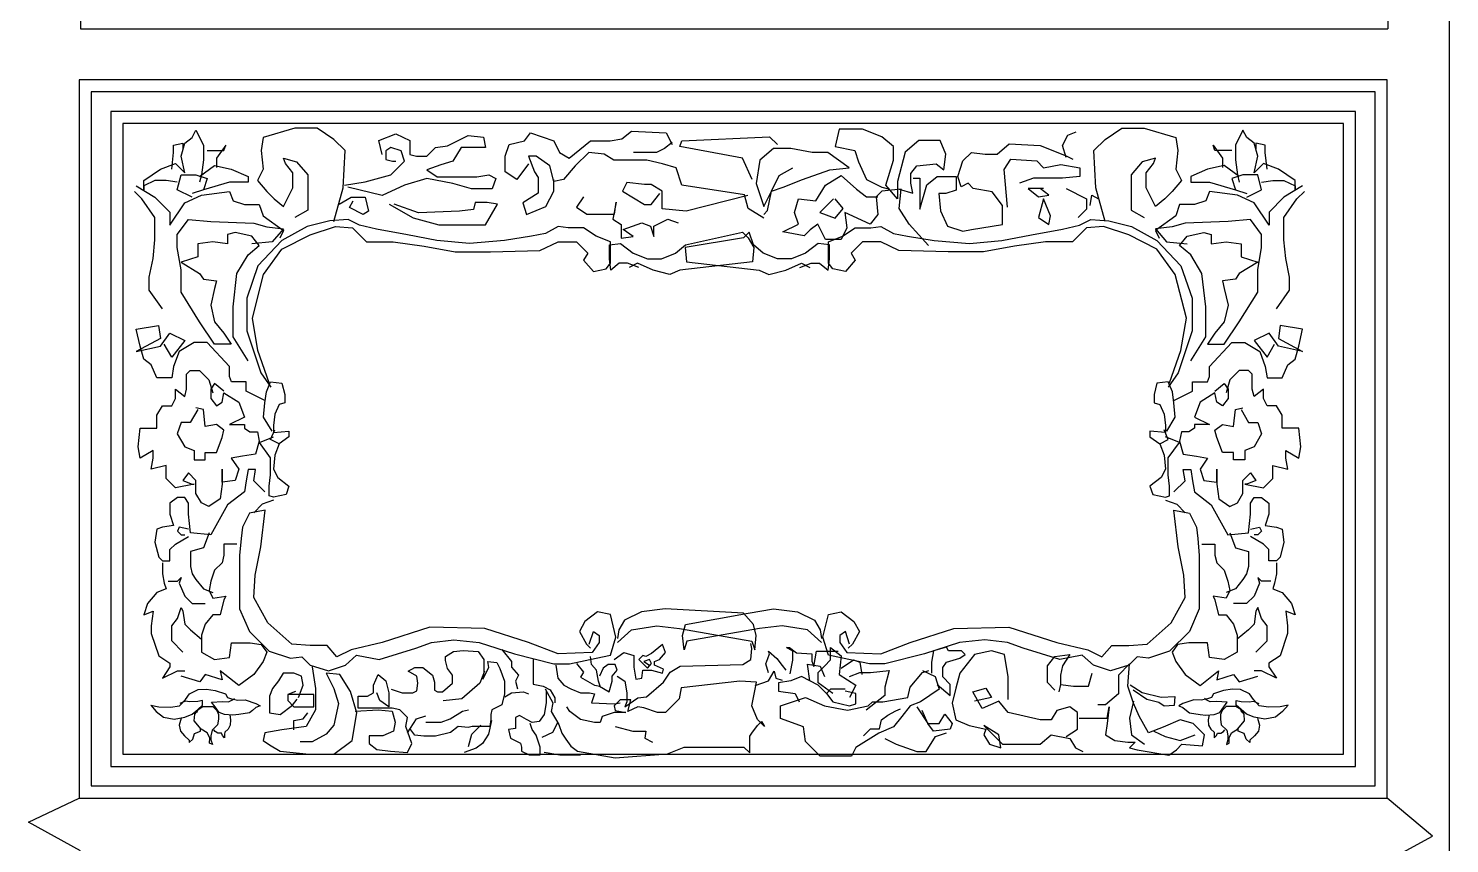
# Model space of a CAD drawing. Extents: x -66030 to 95157, y -13132 to 45879.
# Drawn here: x 43590 to 44532, y 41498 to 42039 of the extents above; entities that cross this region are included whole.
import ezdxf

# ---------------------------------------------------------------- set-up
doc = ezdxf.new("R2010")
doc.units = 0
doc.header["$LTSCALE"] = 100
doc.header["$MEASUREMENT"] = 0
doc.layers.add('3', color=11, linetype='CONTINUOUS')
doc.layers.add('7', color=105, linetype='CONTINUOUS')

msp = doc.modelspace()

# ---------------------------------------------------------------- linework, layer by layer
at = {"layer": '3'}
for p, q in [((43590.03, 41512.5), (43623.66, 41528.46)), ((44520.83, 41503.11), (44490.84, 41528.46)), ((43624.61, 41493.45), (43590.03, 41512.5)), ((44491.3, 41486.96), (44520.83, 41503.11))]:
    msp.add_line(p, q, dxfattribs=at)
for points in [[(43631.66, 41536.46), (44482.84, 41536.46), (44482.84, 41996.56), (43631.66, 41996.56)], [(43652.66, 41557.46), (44461.84, 41557.46), (44461.84, 41975.56), (43652.66, 41975.56)]]:
    msp.add_lwpolyline(points, close=True, dxfattribs=at)
for points in [[(43688.72, 41936.62), (43681.31, 41937.86), (43673.9, 41937.86), (43666.49, 41934.15), (43666.49, 41931.69), (43666.49, 41937.86), (43677.61, 41945.26), (43687.49, 41948.96), (43693.67, 41942.79), (43691.19, 41953.9), (43693.67, 41962.54), (43698.61, 41966.24), (43701.08, 41971.17), (43706.02, 41961.3), (43706.02, 41951.43), (43704.78, 41941.56), (43703.55, 41936.62)], [(43792.5, 41910.71), (43798.67, 41932.92), (43799.91, 41957.6), (43792.5, 41965), (43781.38, 41972.41), (43766.55, 41972.41), (43745.55, 41966.24), (43744.32, 41957.6), (43745.55, 41945.26), (43741.85, 41937.86), (43748.02, 41930.45), (43752.96, 41925.52), (43759.14, 41920.58), (43765.32, 41932.92), (43765.32, 41942.79), (43760.38, 41948.96), (43759.14, 41952.66), (43767.79, 41950.2), (43775.2, 41941.56), (43775.2, 41927.98), (43775.2, 41918.11), (43766.55, 41913.18)], [(43824.6, 41955.09), (43822.32, 41964.19), (43833.71, 41968.75), (43842.83, 41964.19), (43842.83, 41955.09), (43847.39, 41953.95), (43854.23, 41953.95), (43859.92, 41959.64), (43867.9, 41960.78), (43881.57, 41967.61), (43891.83, 41966.47), (43892.97, 41959.64), (43884.99, 41959.64), (43877.01, 41959.64), (43871.32, 41950.53), (43863.34, 41948.26), (43854.23, 41944.84), (43861.06, 41940.29), (43874.74, 41940.29), (43887.27, 41940.29), (43895.25, 41941.43), (43899.8, 41939.15), (43897.52, 41932.32), (43883.85, 41932.32), (43871.32, 41935.74), (43854.23, 41939.15), (43839.41, 41934.6), (43824.6, 41927.77), (43801.81, 41933.46)], [(43921.58, 41948.73), (43913.86, 41938.45), (43906.15, 41943.59), (43906.15, 41953.87), (43908.72, 41961.58), (43919.01, 41964.15), (43922.87, 41969.29), (43938.31, 41964.15), (43942.17, 41956.44), (43948.6, 41952.59), (43962.75, 41964.15), (43975.62, 41964.15), (43983.34, 41965.44), (43989.77, 41970.58), (44012.93, 41969.29), (44016.79, 41961.58)], [(44069.82, 41938.45), (44063.38, 41952.59), (44021.93, 41960.3), (44023.22, 41964.15), (44081.4, 41966.72), (44086.54, 41961.58)], [(44167.4, 41932.05), (44176.41, 41929.48), (44175.12, 41935.9), (44175.12, 41942.33), (44178.98, 41947.47), (44191.85, 41948.75), (44196.99, 41944.9), (44198.28, 41955.18), (44194.42, 41964.18), (44180.27, 41964.18), (44171.26, 41956.46), (44166.11, 41937.19), (44166.11, 41925.62), (44158.4, 41934.62), (44163.54, 41951.32), (44163.54, 41960.32), (44155.82, 41966.75), (44142.96, 41971.89), (44127.52, 41971.89), (44124.95, 41960.32), (44137.81, 41957.75), (44140.38, 41950.04), (44145.53, 41938.47), (44155.82, 41933.33), (44160.97, 41932.05)], [(44277.9, 41953.03), (44275.62, 41961), (44279.03, 41967.83), (44284.73, 41970.1)], [(44303.78, 41910.71), (44297.6, 41932.92), (44296.37, 41957.6), (44303.78, 41965), (44314.9, 41972.41), (44329.72, 41972.41), (44350.72, 41966.24), (44351.96, 41957.6), (44350.72, 41945.26), (44354.43, 41937.86), (44348.25, 41930.45), (44343.31, 41925.52), (44337.13, 41920.58), (44330.96, 41932.92), (44330.96, 41942.79), (44335.9, 41948.96), (44337.13, 41952.66), (44328.49, 41950.2), (44321.07, 41941.56), (44321.07, 41927.98), (44321.07, 41918.11), (44329.72, 41913.18)], [(44407.55, 41936.62), (44414.96, 41937.86), (44422.38, 41937.86), (44429.79, 41934.15), (44429.79, 41931.69), (44429.79, 41937.86), (44418.67, 41945.26), (44408.79, 41948.96), (44402.61, 41942.79), (44405.08, 41953.9), (44402.61, 41962.54), (44397.67, 41966.24), (44395.2, 41971.17), (44390.26, 41961.3), (44390.26, 41951.43), (44391.49, 41941.56), (44392.73, 41936.62)], [(43685.02, 41945.26), (43686.25, 41956.37), (43686.25, 41961.3), (43692.43, 41962.54), (43692.43, 41958.83)], [(43708.49, 41957.6), (43714.67, 41957.6), (43719.61, 41957.6), (43720.84, 41961.3), (43714.67, 41952.66), (43714.67, 41946.49)], [(43799.53, 41934.6), (43813.2, 41936.88), (43830.3, 41941.43), (43839.41, 41950.53), (43837.13, 41957.36), (43830.3, 41959.64), (43826.88, 41957.36), (43826.88, 41951.67), (43831.44, 41950.53), (43833.71, 41950.53)], [(44077.54, 41912.75), (44067.24, 41919.17), (44064.67, 41928.17), (44023.22, 41934.6), (44019.36, 41946.16), (44010.35, 41948.73), (44000.06, 41951.3), (43978.19, 41951.3), (43971.76, 41955.16), (43961.47, 41956.44), (43952.46, 41947.45), (43944.74, 41938.45), (43938.31, 41937.17), (43935.74, 41947.45), (43926.73, 41953.87), (43921.58, 41953.87), (43925.44, 41943.59), (43928.02, 41939.74), (43928.02, 41929.46), (43917.72, 41923.03), (43920.3, 41915.32), (43933.16, 41920.46), (43938.31, 41930.74), (43938.31, 41938.45)], [(44016.79, 41962.87), (44011.64, 41959.01), (44006.49, 41956.44), (43991.06, 41956.44)], [(44077.54, 41915.32), (44080.11, 41917.89), (44082.68, 41930.74), (44090.4, 41933.31), (44103.27, 41938.45), (44121.28, 41944.88), (44134.14, 41946.16), (44119.99, 41956.44), (44109.7, 41956.44), (44095.55, 41959.01), (44083.97, 41959.01), (44074.96, 41951.3), (44072.39, 41935.88), (44077.54, 41920.46), (44082.68, 41930.74), (44087.83, 41941.02), (44096.83, 41946.16)], [(44176.48, 41939.37), (44181.04, 41939.37), (44181.04, 41926.85), (44181.04, 41918.88), (44185.6, 41934.82), (44192.44, 41940.51), (44204.97, 41940.51), (44204.97, 41931.4), (44198.13, 41929.13), (44193.57, 41929.13), (44194.71, 41917.75), (44199.27, 41907.5), (44209.53, 41904.09), (44215.22, 41905.22), (44235.73, 41908.64), (44235.73, 41921.16), (44228.9, 41930.27), (44216.36, 41932.54), (44212.95, 41935.96), (44208.39, 41933.68), (44206.11, 41940.51), (44209.53, 41950.75), (44215.22, 41956.44), (44224.34, 41955.31), (44232.32, 41955.31), (44240.29, 41962.14), (44260.8, 41961), (44277.9, 41954.17), (44282.45, 41951.89)], [(44387.79, 41957.6), (44381.61, 41957.6), (44376.67, 41957.6), (44375.43, 41961.3), (44381.61, 41952.66), (44381.61, 41946.49)], [(44411.26, 41945.26), (44410.02, 41956.37), (44410.02, 41961.3), (44403.85, 41962.54), (44403.85, 41958.83)], [(43703.55, 41940.32), (43713.43, 41947.73), (43724.55, 41945.26), (43735.67, 41940.32), (43735.67, 41936.62), (43723.31, 41936.62), (43706.02, 41931.69)], [(44239.15, 41920.02), (44236.87, 41945.06), (44241.43, 41951.89), (44258.52, 41950.75), (44263.08, 41946.2), (44274.48, 41948.48), (44287.01, 41946.2), (44287.01, 41940.51), (44275.62, 41939.37), (44256.25, 41939.37), (44247.13, 41935.96)], [(44392.73, 41940.32), (44382.84, 41947.73), (44371.73, 41945.26), (44360.61, 41940.32), (44360.61, 41936.62), (44372.96, 41936.62), (44390.26, 41931.69)], [(43698.61, 41926.75), (43688.72, 41931.69), (43691.19, 41941.56), (43701.08, 41941.56), (43708.49, 41939.09), (43706.02, 41931.69), (43698.61, 41929.22)], [(44067, 41927.73), (44026.15, 41917.53), (44010.09, 41918.99), (44010.09, 41930.65), (44002.8, 41935.02), (43998.42, 41935.02), (43986.75, 41936.48), (43983.83, 41930.65), (43998.42, 41921.9), (44002.8, 41921.9), (44008.64, 41929.19)], [(44186.7, 41894.78), (44173.83, 41908.92), (44167.4, 41919.2), (44168.69, 41932.05), (44155.82, 41930.76), (44151.96, 41926.91), (44153.25, 41915.34), (44148.1, 41908.92), (44131.38, 41916.63), (44132.67, 41906.35), (44128.81, 41898.64), (44118.51, 41898.64), (44113.37, 41908.92), (44108.22, 41905.06), (44104.36, 41901.21), (44090.21, 41903.78), (44100.5, 41908.92), (44097.93, 41916.63), (44100.5, 41925.62), (44112.08, 41924.34), (44118.51, 41934.62), (44128.81, 41941.04), (44139.1, 41932.05), (44145.53, 41926.91), (44153.25, 41926.91)], [(44397.67, 41926.75), (44407.55, 41931.69), (44405.08, 41941.56), (44395.2, 41941.56), (44387.79, 41939.09), (44390.26, 41931.69), (44397.67, 41929.22)], [(43678.84, 41852.71), (43670.19, 41865.05), (43670.19, 41873.69), (43672.66, 41886.03), (43673.9, 41898.37), (43673.9, 41913.18), (43665.25, 41925.52), (43660.31, 41930.45)], [(43661.55, 41934.15), (43673.9, 41926.75), (43683.78, 41916.88), (43683.78, 41908.24), (43693.67, 41923.05), (43704.78, 41927.98), (43723.31, 41930.45), (43725.79, 41924.28), (43733.2, 41921.81), (43743.08, 41921.81), (43745.55, 41914.41), (43759.14, 41904.54), (43756.67, 41899.6)], [(43796.11, 41922.08), (43804.09, 41926.63), (43813.2, 41926.63), (43815.48, 41917.53), (43812.06, 41915.25), (43802.95, 41919.8), (43805.23, 41924.36)], [(43958.01, 41926.85), (43953.45, 41920.02), (43960.29, 41915.47), (43964.85, 41915.47), (43978.52, 41915.47), (43979.66, 41923.44), (43977.38, 41912.05), (43983.08, 41908.64), (43983.08, 41899.53), (43991.05, 41900.67), (43984.22, 41905.22), (43996.75, 41909.78), (44002.45, 41907.5), (44004.73, 41900.67), (44004.73, 41907.5), (44013.84, 41912.05), (44020.68, 41909.78)], [(44263.08, 41932.54), (44252.83, 41932.54), (44259.66, 41926.85), (44266.5, 41927.99), (44260.8, 41932.54)], [(44277.9, 41932.54), (44291.57, 41925.71), (44291.57, 41918.88), (44285.87, 41913.19)], [(44293.85, 41921.16), (44294.99, 41927.99), (44299.54, 41925.71)], [(44434.73, 41934.15), (44422.38, 41926.75), (44412.49, 41916.88), (44412.49, 41908.24), (44402.61, 41923.05), (44391.49, 41927.98), (44372.96, 41930.45), (44370.49, 41924.28), (44363.08, 41921.81), (44353.19, 41921.81), (44350.72, 41914.41), (44337.13, 41904.54), (44339.61, 41899.6)], [(44417.43, 41852.71), (44426.08, 41865.05), (44426.08, 41873.69), (44423.61, 41886.03), (44422.38, 41898.37), (44422.38, 41913.18), (44431.02, 41925.52), (44435.97, 41930.45)], [(43829.16, 41922.08), (43845.11, 41912.97), (43862.2, 41908.42), (43877.01, 41908.42), (43892.97, 41908.42), (43900.94, 41922.08), (43894.11, 41923.22), (43886.13, 41923.22), (43884.99, 41918.66), (43875.87, 41917.53), (43848.53, 41916.39), (43832.58, 41922.08)], [(44123.66, 41925.62), (44114.65, 41916.63), (44124.95, 41912.77), (44130.09, 41919.2), (44124.95, 41925.62)], [(44263.08, 41925.71), (44259.66, 41913.19), (44266.5, 41908.64), (44267.64, 41914.33), (44263.08, 41925.71)], [(43735.67, 41818.16), (43725.79, 41834.2), (43725.79, 41853.94), (43728.26, 41876.15), (43735.67, 41888.49), (43743.08, 41894.67), (43738.14, 41900.84), (43727.02, 41903.3), (43722.08, 41902.07), (43722.08, 41895.9), (43712.2, 41897.13), (43702.31, 41895.9), (43702.31, 41887.26), (43691.19, 41883.56), (43703.55, 41876.15), (43706.02, 41872.45), (43714.67, 41871.22), (43713.43, 41866.28), (43710.96, 41855.18), (43713.43, 41844.07), (43719.61, 41836.67), (43724.55, 41829.26), (43713.43, 41829.26), (43703.55, 41844.07), (43691.19, 41863.81), (43691.19, 41878.62), (43688.72, 41893.43), (43688.72, 41902.07), (43696.14, 41911.94), (43710.96, 41910.71), (43739.37, 41909.47), (43748.02, 41907.01), (43759.14, 41905.77), (43751.73, 41897.13), (43738.14, 41895.9)], [(43749.69, 41803.7), (43742.22, 41825.16), (43738.48, 41846.63), (43745.95, 41875.57), (43758.1, 41892.37), (43776.79, 41901.7), (43793.61, 41907.3), (43804.82, 41906.37), (43814.17, 41897.04), (43831.92, 41897.04), (43852.48, 41894.24), (43873.03, 41890.5), (43896.39, 41890.5), (43929.1, 41891.44), (43941.25, 41897.04), (43953.39, 41897.04), (43960.87, 41889.57), (43958.07, 41884.9), (43964.61, 41877.43), (43973.02, 41879.3), (43975.82, 41883.03), (43975.82, 41897.04), (43966.48, 41900.77), (43958.07, 41906.37), (43947.79, 41906.37), (43941.25, 41907.3), (43932.84, 41902.64), (43923.49, 41900.77), (43905.74, 41897.97), (43882.38, 41896.1), (43860.89, 41897.97), (43841.26, 41901.7), (43820.71, 41905.44), (43809.49, 41908.24), (43802.02, 41911.97), (43789.87, 41911.04), (43774.92, 41907.3), (43758.1, 41897.97), (43742.22, 41881.17), (43734.74, 41859.7), (43734.74, 41838.23), (43744.08, 41810.23), (43750.63, 41800.9)], [(44346.58, 41803.7), (44354.06, 41825.16), (44357.8, 41846.63), (44350.32, 41875.57), (44338.17, 41892.37), (44319.49, 41901.7), (44302.67, 41907.3), (44291.45, 41906.37), (44282.11, 41897.04), (44264.36, 41897.04), (44243.8, 41894.24), (44223.24, 41890.5), (44199.88, 41890.5), (44167.18, 41891.44), (44155.03, 41897.04), (44142.88, 41897.04), (44135.41, 41889.57), (44138.21, 41884.9), (44131.67, 41877.43), (44123.26, 41879.3), (44120.46, 41883.03), (44120.46, 41897.04), (44129.8, 41900.77), (44138.21, 41906.37), (44148.49, 41906.37), (44155.03, 41907.3), (44163.44, 41902.64), (44172.78, 41900.77), (44190.54, 41897.97), (44213.9, 41896.1), (44235.39, 41897.97), (44255.01, 41901.7), (44275.57, 41905.44), (44286.78, 41908.24), (44294.26, 41911.97), (44306.4, 41911.04), (44321.36, 41907.3), (44338.17, 41897.97), (44354.06, 41881.17), (44361.54, 41859.7), (44361.54, 41838.23), (44352.19, 41810.23), (44345.65, 41800.9)], [(44360.61, 41818.16), (44370.49, 41834.2), (44370.49, 41853.94), (44368.02, 41876.15), (44360.61, 41888.49), (44353.19, 41894.67), (44358.14, 41900.84), (44369.25, 41903.3), (44374.2, 41902.07), (44374.2, 41895.9), (44384.08, 41897.13), (44393.96, 41895.9), (44393.96, 41887.26), (44405.08, 41883.56), (44392.73, 41876.15), (44390.26, 41872.45), (44381.61, 41871.22), (44382.84, 41866.28), (44385.31, 41855.18), (44382.84, 41844.07), (44376.67, 41836.67), (44371.73, 41829.26), (44382.84, 41829.26), (44392.73, 41844.07), (44405.08, 41863.81), (44405.08, 41878.62), (44407.55, 41893.43), (44407.55, 41902.07), (44400.14, 41911.94), (44385.31, 41910.71), (44356.9, 41909.47), (44348.25, 41907.01), (44337.13, 41905.77), (44344.55, 41897.13), (44358.14, 41895.9)], [(43994.77, 41880.22), (43987.3, 41883.02), (43981.69, 41883.02), (43976.09, 41878.36), (43975.15, 41885.82), (43975.15, 41895.16), (43982.63, 41896.09), (43991.04, 41889.56), (44000.38, 41885.82), (44009.73, 41885.82), (44019.07, 41889.56), (44025.61, 41895.16), (44063.43, 41903.56), (44067.17, 41899.82), (44070.91, 41893.29), (44069.97, 41883.96), (44021.87, 41878.36), (44015.33, 41875.56), (44004.12, 41878.36), (43993.84, 41883.02), (43988.23, 41880.22)], [(44101.5, 41880.22), (44108.98, 41883.02), (44114.58, 41883.02), (44120.19, 41878.36), (44121.12, 41885.82), (44121.12, 41895.16), (44113.65, 41896.09), (44105.24, 41889.56), (44095.89, 41885.82), (44086.55, 41885.82), (44077.21, 41889.56), (44070.67, 41895.16), (44067.86, 41903.56), (44064.12, 41899.82), (44025.37, 41893.29), (44026.3, 41883.96), (44074.4, 41878.36), (44080.94, 41875.56), (44092.16, 41878.36), (44102.44, 41883.02), (44108.04, 41880.22)], [(43723.31, 41814.45), (43708.49, 41830.5), (43699.84, 41830.5), (43689.96, 41824.33), (43686.25, 41814.45), (43685.02, 41807.05), (43675.13, 41807.05), (43671.43, 41815.69), (43666.49, 41819.39), (43664.02, 41828.03), (43661.55, 41839.13), (43676.37, 41841.6), (43677.61, 41832.96), (43661.55, 41824.33), (43677.61, 41828.03), (43683.78, 41836.67), (43693.67, 41831.73), (43685.02, 41820.62), (43680.08, 41829.26)], [(44372.96, 41814.45), (44387.79, 41830.5), (44396.43, 41830.5), (44406.32, 41824.33), (44410.02, 41814.45), (44411.26, 41807.05), (44421.14, 41807.05), (44424.85, 41815.69), (44429.79, 41819.39), (44432.26, 41828.03), (44434.73, 41839.13), (44419.91, 41841.6), (44418.67, 41832.96), (44434.73, 41824.33), (44418.67, 41828.03), (44412.49, 41836.67), (44402.61, 41831.73), (44411.26, 41820.62), (44416.2, 41829.26)], [(43746.81, 41791.91), (43734.45, 41798.08), (43734.45, 41804.25), (43724.57, 41804.25), (43723.33, 41807.95), (43723.31, 41814.45)], [(44349.47, 41791.91), (44361.82, 41798.08), (44361.82, 41804.25), (44371.71, 41804.25), (44372.94, 41807.95), (44372.96, 41814.45)], [(43719.61, 41798.24), (43713.43, 41803.18), (43710.96, 41799.48), (43710.96, 41793.31), (43714.66, 41788.37), (43718.37, 41790.84), (43719.61, 41797.01), (43729.49, 41790.84), (43733.19, 41780.97), (43723.31, 41776.03), (43733.19, 41776.03), (43733.19, 41773.56), (43736.9, 41771.1), (43741.84, 41771.1), (43743.08, 41764.93), (43740.61, 41756.29), (43731.96, 41755.05), (43724.55, 41753.82), (43729.49, 41746.42), (43727.02, 41739.01), (43718.37, 41737.78), (43718.37, 41746.42), (43718.37, 41736.54), (43717.13, 41726.67), (43709.72, 41721.74), (43704.78, 41724.2), (43701.07, 41730.37), (43701.07, 41739.01), (43696.13, 41743.95), (43692.43, 41739.01), (43698.6, 41736.54), (43699.84, 41736.54), (43687.49, 41734.08), (43681.31, 41740.25), (43681.31, 41748.88), (43671.43, 41746.42), (43672.66, 41753.82), (43672.66, 41758.76), (43664.01, 41753.82), (43662.78, 41761.22), (43664.01, 41773.56), (43672.66, 41773.56), (43675.13, 41773.56), (43675.13, 41782.2), (43678.84, 41788.37), (43685.01, 41788.37), (43687.49, 41793.31), (43687.49, 41799.48), (43693.66, 41794.54), (43694.9, 41799.48), (43694.9, 41809.35), (43697.37, 41811.82), (43703.55, 41811.82), (43709.72, 41805.65), (43712.19, 41797.01)], [(43751.53, 41771.67), (43745.93, 41781.01), (43746.86, 41790.34), (43747.8, 41797.81), (43750.6, 41804.34), (43758.07, 41803.41), (43759.94, 41795.94), (43759.94, 41790.34), (43756.21, 41789.41), (43753.4, 41782.88), (43752.47, 41775.41), (43752.47, 41770.74), (43762.75, 41771.67), (43762.75, 41767.94), (43756.21, 41763.27), (43750.6, 41766.07), (43753.4, 41772.61)], [(44344.74, 41771.67), (44350.35, 41781.01), (44349.41, 41790.34), (44348.48, 41797.81), (44345.68, 41804.34), (44338.2, 41803.41), (44336.33, 41795.94), (44336.33, 41790.34), (44340.07, 41789.41), (44342.87, 41782.88), (44343.81, 41775.41), (44343.81, 41770.74), (44333.53, 41771.67), (44333.53, 41767.94), (44340.07, 41763.27), (44345.68, 41766.07), (44342.87, 41772.61)], [(44376.67, 41798.24), (44382.85, 41803.18), (44385.32, 41799.48), (44385.32, 41793.31), (44381.61, 41788.37), (44377.91, 41790.84), (44376.67, 41797.01), (44366.79, 41790.84), (44363.08, 41780.97), (44372.96, 41776.03), (44363.08, 41776.03), (44363.08, 41773.56), (44359.38, 41771.1), (44354.43, 41771.1), (44353.2, 41764.93), (44355.67, 41756.29), (44364.32, 41755.05), (44371.73, 41753.82), (44366.79, 41746.42), (44369.26, 41739.01), (44377.91, 41737.78), (44377.91, 41746.42), (44377.91, 41736.54), (44379.14, 41726.67), (44386.55, 41721.74), (44391.5, 41724.2), (44395.2, 41730.37), (44395.2, 41739.01), (44400.14, 41743.95), (44403.85, 41739.01), (44397.67, 41736.54), (44396.44, 41736.54), (44408.79, 41734.08), (44414.97, 41740.25), (44414.97, 41748.88), (44424.85, 41746.42), (44423.62, 41753.82), (44423.62, 41758.76), (44432.26, 41753.82), (44433.5, 41761.22), (44432.26, 41773.56), (44423.62, 41773.56), (44421.14, 41773.56), (44421.14, 41782.2), (44417.44, 41788.37), (44411.26, 41788.37), (44408.79, 41793.31), (44408.79, 41799.48), (44402.61, 41794.54), (44401.38, 41799.48), (44401.38, 41809.35), (44398.91, 41811.82), (44392.73, 41811.82), (44386.55, 41805.65), (44384.08, 41797.01)], [(43702.31, 41785.9), (43697.37, 41777.27), (43691.19, 41777.27), (43688.72, 41769.86), (43693.66, 41761.22), (43699.84, 41758.76), (43699.84, 41752.59), (43707.25, 41752.59), (43707.25, 41757.52), (43714.66, 41757.52), (43718.37, 41767.39), (43719.61, 41772.33), (43714.66, 41776.03), (43707.25, 41774.8), (43706.02, 41785.9), (43701.07, 41787.14)], [(44393.97, 41785.9), (44398.91, 41777.27), (44405.08, 41777.27), (44407.56, 41769.86), (44402.61, 41761.22), (44396.44, 41758.76), (44396.44, 41752.59), (44389.02, 41752.59), (44389.02, 41757.52), (44381.61, 41757.52), (44377.91, 41767.39), (44376.67, 41772.33), (44381.61, 41776.03), (44389.02, 41774.8), (44390.26, 41785.9), (44395.2, 41787.14)], [(43756.21, 41763.27), (43753.4, 41755.81), (43752.47, 41746.47), (43755.27, 41740.87), (43762.75, 41735.27), (43760.88, 41729.67), (43752.47, 41727.81), (43749.67, 41728.74), (43749.67, 41735.27), (43750.6, 41742.74), (43750.6, 41753.94), (43743.12, 41764.21), (43752.47, 41767.94)], [(44340.07, 41763.27), (44342.87, 41755.81), (44343.81, 41746.47), (44341, 41740.87), (44333.53, 41735.27), (44335.4, 41729.67), (44343.81, 41727.81), (44346.61, 41728.74), (44346.61, 41735.27), (44345.68, 41742.74), (44345.68, 41753.94), (44353.15, 41764.21), (44343.81, 41767.94)], [(43746.82, 41731.35), (43739.41, 41738.75), (43740.65, 41746.15), (43735.7, 41746.15), (43734.47, 41738.75), (43733.23, 41731.35), (43722.12, 41722.71), (43711, 41702.96), (43697.41, 41704.2), (43696.17, 41716.54), (43696.17, 41723.94), (43693.7, 41727.64), (43688.76, 41727.64), (43683.82, 41723.94), (43683.82, 41716.54), (43686.29, 41709.13), (43678.88, 41707.9), (43675.17, 41706.66), (43673.94, 41698.03), (43676.41, 41688.15), (43678.88, 41685.69), (43683.82, 41685.69), (43683.82, 41693.09), (43687.52, 41696.79), (43696.17, 41701.73)], [(44349.45, 41731.35), (44356.86, 41738.75), (44355.63, 41746.15), (44360.57, 41746.15), (44361.81, 41738.75), (44363.04, 41731.35), (44374.16, 41722.71), (44385.28, 41702.96), (44398.87, 41704.2), (44400.1, 41716.54), (44400.1, 41723.94), (44402.57, 41727.64), (44407.52, 41727.64), (44412.46, 41723.94), (44412.46, 41716.54), (44409.99, 41709.13), (44417.4, 41707.9), (44421.1, 41706.66), (44422.34, 41698.03), (44419.87, 41688.15), (44417.4, 41685.69), (44412.46, 41685.69), (44412.46, 41693.09), (44408.75, 41696.79), (44400.1, 41701.73)], [(43961.81, 41630.52), (43964.61, 41638.92), (43968.35, 41636.12), (43968.35, 41631.45), (43963.68, 41624.92), (43941.25, 41623.98), (43921.63, 41631.45), (43892.66, 41640.79), (43856.22, 41641.72), (43824.45, 41631.45), (43803.89, 41626.78), (43794.55, 41622.12), (43788.01, 41629.59), (43776.79, 41629.59), (43764.65, 41630.52), (43748.76, 41644.52), (43739.42, 41661.32), (43740.35, 41676.25), (43744.09, 41694.92), (43746.89, 41719.19), (43736.61, 41717.32), (43731.94, 41707.99), (43731.01, 41700.52), (43730.07, 41689.32), (43730.07, 41668.79), (43730.07, 41653.85), (43736.61, 41638.92), (43749.7, 41625.85), (43763.71, 41621.18), (43771.19, 41622.12), (43776.79, 41616.52), (43788.94, 41612.78), (43800.15, 41616.52), (43807.63, 41623.05), (43822.58, 41620.25), (43846.87, 41627.72), (43857.15, 41631.45), (43872.1, 41633.32), (43888.92, 41631.45), (43912.28, 41623.98), (43938.45, 41617.45), (43948.73, 41617.45), (43966.48, 41621.18), (43975.82, 41623.05), (43979.56, 41635.19), (43975.82, 41650.12), (43967.41, 41651.99), (43959, 41645.45), (43955.27, 41638.92), (43959.94, 41630.52), (43962.74, 41627.72)], [(43752.47, 41725.94), (43744.99, 41723.14), (43739.39, 41717.54)], [(44134.47, 41630.52), (44131.66, 41638.92), (44127.93, 41636.12), (44127.93, 41631.45), (44132.6, 41624.92), (44155.03, 41623.98), (44174.65, 41631.45), (44203.61, 41640.79), (44240.06, 41641.72), (44271.83, 41631.45), (44292.38, 41626.78), (44301.73, 41622.12), (44308.27, 41629.59), (44319.48, 41629.59), (44331.63, 41630.52), (44347.52, 41644.52), (44356.86, 41661.32), (44355.92, 41676.25), (44352.19, 41694.92), (44349.38, 41719.19), (44359.66, 41717.32), (44364.33, 41707.99), (44365.27, 41700.52), (44366.2, 41689.32), (44366.2, 41668.79), (44366.2, 41653.85), (44359.66, 41638.92), (44346.58, 41625.85), (44332.56, 41621.18), (44325.09, 41622.12), (44319.48, 41616.52), (44307.34, 41612.78), (44296.12, 41616.52), (44288.65, 41623.05), (44273.7, 41620.25), (44249.4, 41627.72), (44239.12, 41631.45), (44224.17, 41633.32), (44207.35, 41631.45), (44183.99, 41623.98), (44157.83, 41617.45), (44147.55, 41617.45), (44129.8, 41621.18), (44120.45, 41623.05), (44116.71, 41635.19), (44120.45, 41650.12), (44128.86, 41651.99), (44137.27, 41645.45), (44141.01, 41638.92), (44136.34, 41630.52), (44133.53, 41627.72)], [(44343.81, 41725.94), (44351.28, 41723.14), (44356.89, 41717.54)], [(43696.17, 41706.66), (43690, 41707.9), (43688.76, 41705.43), (43691.23, 41702.96), (43693.7, 41702.96)], [(43709.76, 41704.2), (43706.06, 41694.32), (43697.41, 41691.86), (43697.41, 41681.98), (43698.64, 41677.05)], [(44386.51, 41704.2), (44390.22, 41694.32), (44398.87, 41691.86), (44398.87, 41681.98), (44397.63, 41677.05)], [(44400.1, 41706.66), (44406.28, 41707.9), (44407.52, 41705.43), (44405.04, 41702.96), (44402.57, 41702.96)], [(43728.29, 41696.79), (43719.64, 41696.79), (43719.64, 41689.39), (43718.41, 41684.45), (43713.47, 41679.52), (43711, 41672.11), (43709.76, 41665.94), (43712.23, 41661.01), (43720.88, 41662.24), (43719.64, 41659.77)], [(44367.98, 41696.79), (44376.63, 41696.79), (44376.63, 41689.39), (44377.87, 41684.45), (44382.81, 41679.52), (44385.28, 41672.11), (44386.51, 41665.94), (44384.04, 41661.01), (44375.4, 41662.24), (44376.63, 41659.77)], [(43678.88, 41684.45), (43678.88, 41677.05), (43680.11, 41670.88), (43681.35, 41667.18), (43675.17, 41664.71), (43668.99, 41657.3), (43666.52, 41649.9), (43672.7, 41652.37), (43671.46, 41642.5), (43671.46, 41637.56), (43676.41, 41622.75), (43683.82, 41617.81), (43683.82, 41615.35), (43678.88, 41607.94), (43688.76, 41612.88), (43691.23, 41612.88), (43693.7, 41612.88)], [(44417.4, 41684.45), (44417.4, 41677.05), (44416.16, 41670.88), (44414.93, 41667.18), (44421.1, 41664.71), (44427.28, 41657.3), (44429.75, 41649.9), (44423.58, 41652.37), (44424.81, 41642.5), (44424.81, 41637.56), (44419.87, 41622.75), (44412.46, 41617.81), (44412.46, 41615.35), (44417.4, 41607.94), (44407.52, 41612.88), (44405.04, 41612.88), (44402.57, 41612.88)], [(43682.58, 41672.11), (43688.76, 41672.11), (43691.23, 41674.58), (43690, 41670.88), (43693.7, 41662.24), (43698.64, 41657.3), (43707.29, 41657.3)], [(43698.64, 41677.05), (43701.11, 41673.35), (43706.06, 41667.18), (43712.23, 41664.71)], [(44397.63, 41677.05), (44395.16, 41673.35), (44390.22, 41667.18), (44384.04, 41664.71)], [(44413.69, 41672.11), (44407.52, 41672.11), (44405.04, 41674.58), (44406.28, 41670.88), (44402.57, 41662.24), (44397.63, 41657.3), (44388.98, 41657.3)], [(43692.47, 41625.22), (43685.05, 41632.62), (43685.05, 41642.5), (43688.76, 41647.43), (43691.23, 41654.84), (43692.47, 41652.37), (43693.7, 41643.73), (43697.41, 41640.03), (43704.82, 41633.86)], [(43719.64, 41659.77), (43717.17, 41649.9), (43712.23, 41649.9), (43707.29, 41643.73), (43704.82, 41636.33), (43704.82, 41625.22), (43713.47, 41620.28), (43723.35, 41621.52), (43724.59, 41631.39), (43733.23, 41631.39), (43736.94, 41631.39), (43744.35, 41630.16), (43748.06, 41625.22), (43745.59, 41619.05), (43739.41, 41610.41), (43729.53, 41603.01), (43717.17, 41612.88), (43718.41, 41606.71), (43707.29, 41610.41), (43703.58, 41605.47), (43691.23, 41609.18)], [(43980.5, 41631.45), (43989.84, 41639.85), (44006.66, 41642.65), (44021.61, 41640.79), (44069.71, 41632.39), (44071.58, 41626.78), (44072.52, 41636.12), (44070.65, 41643.59), (44064.11, 41651.05), (44012.27, 41653.85), (43996.38, 41651.99), (43985.17, 41646.39), (43981.43, 41639.85), (43980.5, 41634.25)], [(44115.78, 41631.45), (44106.44, 41639.85), (44089.62, 41642.65), (44074.67, 41640.79), (44026.56, 41632.39), (44024.7, 41626.78), (44023.76, 41636.12), (44025.63, 41643.59), (44067.19, 41651.05), (44084.01, 41653.85), (44099.89, 41651.99), (44111.11, 41646.39), (44114.85, 41639.85), (44115.78, 41634.25)], [(44376.63, 41659.77), (44379.1, 41649.9), (44384.04, 41649.9), (44388.98, 41643.73), (44391.46, 41636.33), (44391.46, 41625.22), (44382.81, 41620.28), (44372.92, 41621.52), (44371.69, 41631.39), (44363.04, 41631.39), (44359.34, 41631.39), (44351.92, 41630.16), (44348.22, 41625.22), (44350.69, 41619.05), (44356.86, 41610.41), (44366.75, 41603.01), (44379.1, 41612.88), (44377.87, 41606.71), (44388.98, 41610.41), (44392.69, 41605.47), (44405.04, 41609.18)], [(44403.81, 41625.22), (44411.22, 41632.62), (44411.22, 41642.5), (44407.52, 41647.43), (44405.04, 41654.84), (44403.81, 41652.37), (44402.57, 41643.73), (44398.87, 41640.03), (44391.46, 41633.86)], [(43830.57, 41600.72), (43837.76, 41598.11), (43844.95, 41598.11), (43847.57, 41599.42), (43848.22, 41604.64), (43847.57, 41609.21), (43841.68, 41612.48), (43846.26, 41615.09), (43851.49, 41615.09), (43858.02, 41609.86), (43859.33, 41605.29), (43859.33, 41600.07), (43861.29, 41598.76), (43864.56, 41598.76), (43871.1, 41604.64), (43871.1, 41609.86), (43867.83, 41614.43), (43866.52, 41619.66), (43866.52, 41622.27), (43871.75, 41625.53), (43878.29, 41626.19), (43888.09, 41625.53), (43892.01, 41620.31), (43892.01, 41611.82), (43891.36, 41607.25), (43895.28, 41615.09), (43894.63, 41619.01), (43900.51, 41618.35), (43902.47, 41614.43), (43905.74, 41605.95), (43905.74, 41597.46), (43903.78, 41590.28), (43897.24, 41587.01), (43896.59, 41583.75), (43896.59, 41580.48), (43895.93, 41575.91), (43888.74, 41575.91), (43884.17, 41575.91), (43881.55, 41575.26), (43875.02, 41575.91), (43869.79, 41572), (43859.98, 41569.38), (43852.14, 41569.38), (43846.26, 41570.04), (43842.99, 41574.61)], [(43903.8, 41626.87), (43910.34, 41619.04), (43910.34, 41615.12), (43914.92, 41609.9), (43912.96, 41605.98), (43914.26, 41600.76)], [(43978.32, 41620.34), (43984.86, 41624.91), (43991.39, 41622.96), (43991.39, 41615.12), (43992.7, 41607.29), (43996.62, 41607.94), (43997.28, 41613.16), (44003.16, 41613.16), (44010.35, 41611.2), (44011, 41613.81), (44005.12, 41616.43), (44005.12, 41619.04), (44008.39, 41620.34), (44012.31, 41624.91), (44010.35, 41630.14), (44003.16, 41624.26), (43999.24, 41622.3), (43997.28, 41622.96), (43994.66, 41620.34), (44000.54, 41614.47), (44003.16, 41617.73), (44001.85, 41620.34), (43997.93, 41619.04), (44001.85, 41616.43)], [(43980.28, 41609.24), (43985.51, 41605.98), (43986.82, 41598.14), (43986.82, 41592.27), (43985.51, 41589), (43994.01, 41594.88), (43999.89, 41595.53), (44011, 41605.33), (44015.58, 41611.86), (44022.11, 41615.77), (44063.67, 41617.08), (44068.9, 41620.34), (44069.55, 41627.53), (44068.9, 41630.79)], [(44080.74, 41611.46), (44078.94, 41617.43), (44080.14, 41621.02), (44081.33, 41624.01), (44080.74, 41625.8), (44086.12, 41621.02), (44089.71, 41616.24), (44092.1, 41613.25)], [(44095.1, 41610.86), (44096.89, 41619.83), (44096.89, 41625.8), (44092.7, 41628.19), (44094.5, 41628.19), (44099.28, 41624.61), (44109.45, 41624.01), (44109.45, 41619.23), (44110.65, 41615.64), (44112.45, 41625.8), (44120.82, 41625.8), (44126.8, 41625.8)], [(44123.25, 41597.84), (44113.55, 41604.76), (44113.55, 41611.68), (44117.71, 41615.83), (44121.86, 41619.99), (44121.86, 41624.14), (44121.86, 41628.29), (44128.79, 41622.76), (44127.41, 41610.3), (44138.49, 41603.38), (44134.33, 41595.07)], [(44192.55, 41603.78), (44201.21, 41596.36), (44201.21, 41603.78), (44196.26, 41608.73), (44196.26, 41614.91), (44198.74, 41618.62), (44207.41, 41621.1), (44211.12, 41623.57), (44208.64, 41626.04), (44199.98, 41626.04), (44198.74, 41628.52), (44190.07, 41626.04), (44188.83, 41618.62), (44188.83, 41611.2)], [(44239.6, 41593.88), (44239.6, 41608.73), (44237.13, 41623.57), (44228.46, 41626.04), (44217.31, 41623.57), (44207.41, 41611.2), (44204.93, 41601.3), (44202.45, 41591.41), (44204.93, 41580.27), (44213.6, 41576.56), (44224.74, 41574.09), (44224.74, 41574.09), (44223.5, 41570.38), (44227.22, 41564.19), (44234.65, 41561.72), (44233.41, 41570.38), (44223.5, 41576.56), (44235.89, 41564.19), (44250.75, 41564.19), (44260.66, 41564.19), (44268.09, 41570.38), (44280.47, 41567.9), (44284.18, 41561.72), (44289.14, 41559.25)], [(43778.25, 41615.38), (43780.28, 41601.17), (43780.28, 41586.96), (43774.18, 41575.8), (43757.93, 41573.77), (43746.75, 41571.74), (43745.73, 41566.66), (43749.8, 41563.62), (43756.91, 41559.56), (43776.21, 41557.53), (43792.47, 41557.53), (43804.66, 41566.66), (43807.71, 41584.93), (43803.65, 41599.14), (43796.53, 41610.3), (43787.39, 41611.32), (43792.47, 41601.17), (43795.52, 41591.02), (43792.47, 41576.81), (43787.39, 41570.72), (43778.25, 41565.65), (43770.12, 41565.65)], [(43924.72, 41621), (43924.72, 41604.02), (43931.26, 41602.71), (43935.83, 41600.1), (43939.1, 41594.88), (43939.1, 41591.62)], [(43939.76, 41616.43), (43941.06, 41607.94), (43944.98, 41603.37), (43949.56, 41600.76), (43956.1, 41598.14), (43961.98, 41598.14), (43965.25, 41597.49), (43963.29, 41591.62), (43978.32, 41590.96), (43982.24, 41591.62)], [(43953.48, 41617.73), (43958.06, 41611.86), (43956.1, 41608.59), (43965.25, 41603.37), (43969.17, 41602.71), (43967.86, 41605.98), (43966.55, 41613.16), (43963.29, 41617.08), (43962.63, 41622.3)], [(43968.52, 41602.71), (43975.05, 41598.8), (43977.01, 41605.98), (43977.01, 41609.24), (43980.28, 41613.16), (43978.97, 41617.08), (43974.4, 41617.08), (43971.13, 41614.47), (43968.52, 41609.24)], [(44108.01, 41606.15), (44106.62, 41617.22), (44114.93, 41615.83), (44117.71, 41608.91)], [(44128.79, 41614.45), (44137.11, 41619.99), (44141.26, 41618.6), (44142.65, 41610.3)], [(44270.56, 41600.07), (44265.61, 41605.01), (44265.61, 41616.15), (44270.56, 41622.33), (44280.47, 41623.57), (44275.52, 41616.15), (44274.28, 41609.96), (44274.28, 41603.78), (44273.04, 41598.83)], [(44286.66, 41581.51), (44295.33, 41581.51), (44305.24, 41581.51), (44306.48, 41588.93), (44305.24, 41577.8), (44304, 41570.38), (44310.19, 41566.67), (44318.86, 41565.43), (44323.81, 41565.43), (44320.1, 41561.72), (44325.05, 41560.48), (44346.1, 41556.77), (44351.06, 41560.48), (44354.77, 41564.19), (44368.39, 41562.96), (44369.63, 41570.38), (44362.2, 41577.8), (44353.53, 41580.27), (44342.39, 41575.33), (44332.48, 41571.62), (44326.29, 41582.75), (44322.57, 41591.41), (44318.86, 41602.54), (44320.1, 41617.38), (44312.67, 41609.96), (44312.67, 41597.59), (44304, 41590.17), (44299.04, 41590.17)], [(43769.1, 41595.08), (43772.15, 41603.2), (43771.13, 41609.29), (43766.05, 41611.32), (43758.94, 41611.32), (43755.89, 41606.24), (43751.83, 41601.17), (43749.8, 41596.09), (43749.8, 41591.02), (43749.8, 41584.93), (43756.91, 41583.92), (43765.04, 41590), (43768.09, 41594.06)], [(43806.69, 41585.95), (43821.93, 41586.96), (43831.08, 41585.95), (43833.11, 41578.84), (43832.09, 41572.75), (43824.98, 41569.71), (43815.84, 41569.71), (43815.84, 41564.63), (43820.92, 41560.57), (43830.06, 41559.56), (43841.24, 41558.54), (43844.29, 41564.63), (43840.22, 41575.8), (43841.24, 41581.89), (43836.16, 41586.96), (43831.08, 41587.98), (43823.97, 41587.98), (43814.82, 41587.98), (43808.73, 41587.98), (43808.73, 41596.09), (43814.82, 41596.09), (43818.89, 41598.12), (43818.89, 41603.2), (43821.93, 41610.3), (43827.01, 41606.24), (43829.05, 41598.12), (43829.05, 41588.99), (43822.95, 41593.05), (43820.92, 41598.12)], [(43892.49, 41612.48), (43889.22, 41604.65), (43877.45, 41594.2), (43865.03, 41592.89)], [(43932.57, 41600.76), (43937.79, 41591.62), (43936.49, 41585.74), (43941.72, 41577.25), (43943.68, 41571.37), (43946.29, 41567.46), (43949.56, 41562.89), (43954.14, 41559.62), (43978.97, 41555.05), (44013.62, 41557.66), (44024.73, 41562.23), (44064.32, 41562.23), (44068.24, 41558.32), (44068.24, 41563.54), (44068.24, 41569.42), (44069.55, 41571.37), (44073.47, 41576.6), (44076.09, 41579.21), (44078.05, 41575.95), (44073.47, 41580.52), (44069.55, 41589.66), (44071.51, 41599.45), (44072.82, 41605.33), (44061.71, 41605.98), (44022.77, 41601.41), (44021.46, 41594.23), (44012.31, 41585.09), (44007.08, 41585.09), (43997.93, 41588.35), (43994.01, 41589), (43987.47, 41585.74), (43989.43, 41593.57), (43982.24, 41593.57), (43978.32, 41589.66), (43978.97, 41586.39), (43986.16, 41585.09), (43978.32, 41585.09), (43970.48, 41582.47), (43969.17, 41578.56), (43965.25, 41578.56), (43956.1, 41580.52), (43948.91, 41585.74), (43946.95, 41589)], [(44071.76, 41603.09), (44080.74, 41606.08), (44084.33, 41612.65), (44085.52, 41607.87), (44089.71, 41606.68)], [(44120.48, 41596.46), (44113.55, 41603.38), (44102.46, 41608.91), (44095.53, 41606.15), (44087.22, 41604.76), (44087.22, 41599.22), (44098.31, 41597.84), (44101.08, 41592.3)], [(44182.83, 41613.07), (44191.15, 41608.91), (44193.92, 41600.61), (44181.45, 41592.3), (44174.52, 41589.53), (44168.98, 41582.61), (44163.43, 41575.69), (44153.73, 41571.54), (44138.49, 41561.85), (44135.72, 41556.31), (44114.93, 41556.31), (44105.23, 41566), (44103.85, 41575.69), (44088.61, 41581.23), (44088.61, 41589.53), (44105.23, 41595.07), (44117.71, 41589.53), (44132.95, 41586.77), (44146.81, 41589.53), (44149.58, 41592.3), (44156.51, 41592.3), (44173.13, 41595.07), (44174.52, 41601.99), (44182.83, 41611.68), (44186.99, 41613.07)], [(44134.33, 41608.91), (44141.26, 41611.68), (44148.19, 41611.68), (44160.66, 41613.07), (44157.89, 41601.99), (44157.89, 41596.46), (44145.42, 41586.77)], [(44274.28, 41603.78), (44282.95, 41602.54), (44292.85, 41602.54), (44295.33, 41611.2)], [(43767.07, 41599.14), (43761.99, 41597.11), (43761.99, 41593.05), (43766.05, 41588.99), (43774.18, 41588.99), (43779.26, 41588.99), (43779.26, 41597.11), (43770.12, 41597.11), (43761.99, 41597.11)], [(43905.77, 41595.53), (43910.34, 41598.14), (43918.18, 41598.8), (43921.45, 41597.49)], [(43933.22, 41599.45), (43933.22, 41591.62), (43931.91, 41583.78), (43928.64, 41579.21), (43924.07, 41578.56), (43920.15, 41580.52), (43915.57, 41583.13), (43912.96, 41581.82), (43912.96, 41576.6), (43912.96, 41574.64), (43908.38, 41573.99), (43909.69, 41568.11), (43916.22, 41564.85), (43916.88, 41562.23), (43916.88, 41559.62), (43922.11, 41557.01), (43929.3, 41557.01), (43929.3, 41562.23), (43926.68, 41570.07), (43924.07, 41573.99), (43922.76, 41577.9)], [(44131.56, 41600.61), (44121.86, 41600.61), (44119.09, 41597.84), (44123.25, 41592.3), (44134.33, 41589.53), (44138.49, 41590.92), (44138.49, 41597.84), (44131.56, 41599.22)], [(44277.99, 41569.14), (44285.42, 41574.09), (44285.42, 41585.22), (44280.47, 41588.93), (44271.8, 41586.46), (44268.09, 41580.27), (44260.66, 41580.27), (44239.6, 41585.22), (44233.41, 41592.64), (44222.27, 41587.7), (44216.07, 41598.83), (44224.74, 41601.3), (44228.46, 41595.12), (44217.31, 41592.64)], [(44320.34, 41603.42), (44328.4, 41598.39), (44340.99, 41595.37), (44350.06, 41595.87), (44349.56, 41589.83), (44343.01, 41589.33), (44339.48, 41591.85), (44331.42, 41593.86), (44322.35, 41599.9)], [(43853.43, 41578.84), (43863.59, 41578.84), (43869.69, 41580.87), (43877.81, 41585.95), (43881.88, 41586.96)], [(44143.56, 41569.62), (44148.34, 41574.41), (44154.33, 41574.41), (44155.52, 41580.38), (44159.71, 41583.37), (44165.1, 41586.36), (44168.09, 41587.55)], [(44178.92, 41588.93), (44186.35, 41577.8), (44193.78, 41577.8), (44197.5, 41583.99), (44202.45, 41577.8), (44201.21, 41574.09), (44190.07, 41572.85), (44186.35, 41577.8), (44182.64, 41586.46)], [(44322.57, 41592.64), (44320.1, 41581.51), (44321.34, 41570.38), (44330, 41564.19)], [(43766.05, 41573.77), (43766.05, 41579.86), (43772.15, 41580.87), (43775.2, 41584.93)], [(43841.24, 41571.74), (43847.33, 41580.87), (43853.43, 41582.9)], [(43897.12, 41579.86), (43895.09, 41570.72), (43891.02, 41564.63), (43886.96, 41561.59), (43878.83, 41558.54)], [(43930.6, 41568.76), (43937.79, 41572.03), (43941.06, 41578.56)], [(43881.88, 41562.6), (43883.91, 41570.72), (43890.01, 41576.81)], [(43978.97, 41575.95), (43990.74, 41572.68), (43995.97, 41572.68), (43999.24, 41572.68), (43998.58, 41568.11), (44003.81, 41565.5)], [(44157.87, 41567.9), (44165.3, 41564.19), (44178.92, 41559.25), (44185.12, 41559.25), (44191.31, 41569.14), (44198.74, 41571.62)], [(44336.2, 41572.85), (44343.63, 41569.14), (44353.53, 41566.67), (44363.44, 41570.38)], [(43931.91, 41558.97), (43942.37, 41557.01), (43956.1, 41557.01)]]:
    msp.add_lwpolyline(points, dxfattribs=at)
at = {"layer": '3', "color": 3}
for points in [[(43671.13, 41590.04), (43676.48, 41588.9), (43684.13, 41588.71), (43690.24, 41589.66), (43694.07, 41593.67), (43696.74, 41597.49), (43702.66, 41600.35), (43708.02, 41600.73), (43713.94, 41599.78), (43720.63, 41597.49), (43721.97, 41595.01), (43724.64, 41594.24), (43728.84, 41593.29), (43733.62, 41593.48), (43740.88, 41591.19), (43743.56, 41589.66), (43740.88, 41588.52), (43738.59, 41586.42), (43736.49, 41584.89), (43729.42, 41583.93), (43725.6, 41583.36), (43720.05, 41583.74), (43716.42, 41585.08), (43713.75, 41588.9), (43711.46, 41591.95), (43718.72, 41592.52), (43722.73, 41592.33), (43725.4, 41593.48), (43726.55, 41594.43)], [(44425.14, 41590.04), (44419.79, 41588.9), (44412.15, 41588.71), (44406.03, 41589.66), (44402.21, 41593.67), (44399.53, 41597.49), (44393.61, 41600.35), (44388.26, 41600.73), (44382.34, 41599.78), (44375.65, 41597.49), (44374.31, 41595.01), (44371.64, 41594.24), (44367.43, 41593.29), (44362.65, 41593.48), (44355.39, 41591.19), (44352.72, 41589.66), (44355.39, 41588.52), (44357.69, 41586.42), (44359.79, 41584.89), (44366.86, 41583.93), (44370.68, 41583.36), (44376.22, 41583.74), (44379.85, 41585.08), (44382.53, 41588.9), (44384.82, 41591.95), (44377.56, 41592.52), (44373.55, 41592.33), (44370.87, 41593.48), (44369.72, 41594.43)], [(43671.13, 41590.04), (43674.77, 41585.84), (43679.54, 41582.03), (43686.61, 41580.69), (43693.68, 41582.03), (43698.65, 41584.12), (43702.28, 41587.18), (43705.53, 41590.04), (43705.53, 41593.1), (43702.28, 41592.52), (43696.93, 41592.33), (43694.07, 41592.71), (43690.43, 41591.19)], [(43701.71, 41585.08), (43702.47, 41587.18), (43705.72, 41589.09), (43712.22, 41589.09), (43714.89, 41586.42), (43716.04, 41583.93), (43716.04, 41580.69), (43715.47, 41577.06), (43711.84, 41573.44), (43711.07, 41569.62), (43711.07, 41567.14), (43712.03, 41563.89), (43710.12, 41564.85), (43710.31, 41568.28), (43708.59, 41571.72), (43704.58, 41574.01), (43699.99, 41579.54), (43700.37, 41584.12), (43701.9, 41586.03)], [(44394.57, 41585.08), (44393.8, 41587.18), (44390.55, 41589.09), (44384.06, 41589.09), (44381.38, 41586.42), (44380.23, 41583.93), (44380.23, 41580.69), (44380.81, 41577.06), (44384.44, 41573.44), (44385.2, 41569.62), (44385.2, 41567.14), (44384.25, 41563.89), (44386.16, 41564.85), (44385.97, 41568.28), (44387.69, 41571.72), (44391.7, 41574.01), (44396.29, 41579.54), (44395.9, 41584.12), (44394.38, 41586.03)], [(44425.14, 41590.04), (44421.51, 41585.84), (44416.73, 41582.03), (44409.66, 41580.69), (44402.59, 41582.03), (44397.62, 41584.12), (44393.99, 41587.18), (44390.74, 41590.04), (44390.74, 41593.1), (44393.99, 41592.52), (44399.34, 41592.33), (44402.21, 41592.71), (44405.84, 41591.19)], [(43691.39, 41581.45), (43690.05, 41576.87), (43690.82, 41572.86), (43693.49, 41569.62), (43696.55, 41566.75), (43696.55, 41565.23), (43699.03, 41567.52), (43700.18, 41571.34), (43704.19, 41572.86), (43704.19, 41574.2)], [(43723.49, 41583.55), (43724.07, 41580.31), (43723.88, 41576.87), (43722.35, 41574.2), (43720.25, 41572.1), (43720.05, 41570.76), (43720.05, 41568.28), (43718.72, 41570), (43717.95, 41571.53), (43715.66, 41571.53), (43713.94, 41572.67), (43712.98, 41573.63)], [(44372.78, 41583.55), (44372.21, 41580.31), (44372.4, 41576.87), (44373.93, 41574.2), (44376.03, 41572.1), (44376.22, 41570.76), (44376.22, 41568.28), (44377.56, 41570), (44378.32, 41571.53), (44380.62, 41571.53), (44382.34, 41572.67), (44383.29, 41573.63)], [(44404.89, 41581.45), (44406.22, 41576.87), (44405.46, 41572.86), (44402.78, 41569.62), (44399.73, 41566.75), (44399.73, 41565.23), (44397.24, 41567.52), (44396.1, 41571.34), (44392.08, 41572.86), (44392.08, 41574.2)]]:
    msp.add_lwpolyline(points, dxfattribs=at)
at = {"layer": '7', "color": 7}
for p, q in [((43624.61, 42090.77), (43624.61, 42038.22)), ((44491.3, 42091.25), (44491.3, 42038.22)), ((44532.19, 39349.55), (44532.19, 42090.77)), ((43624.61, 42038.22), (44491.3, 42038.22))]:
    msp.add_line(p, q, dxfattribs=at)
at = {"layer": '7'}
for points in [[(43623.66, 41528.46), (44490.84, 41528.46), (44490.84, 42004.56), (43623.66, 42004.56)], [(43644.66, 41549.46), (44469.84, 41549.46), (44469.84, 41983.56), (43644.66, 41983.56)]]:
    msp.add_lwpolyline(points, close=True, dxfattribs=at)

doc.saveas('drawing.dxf')
